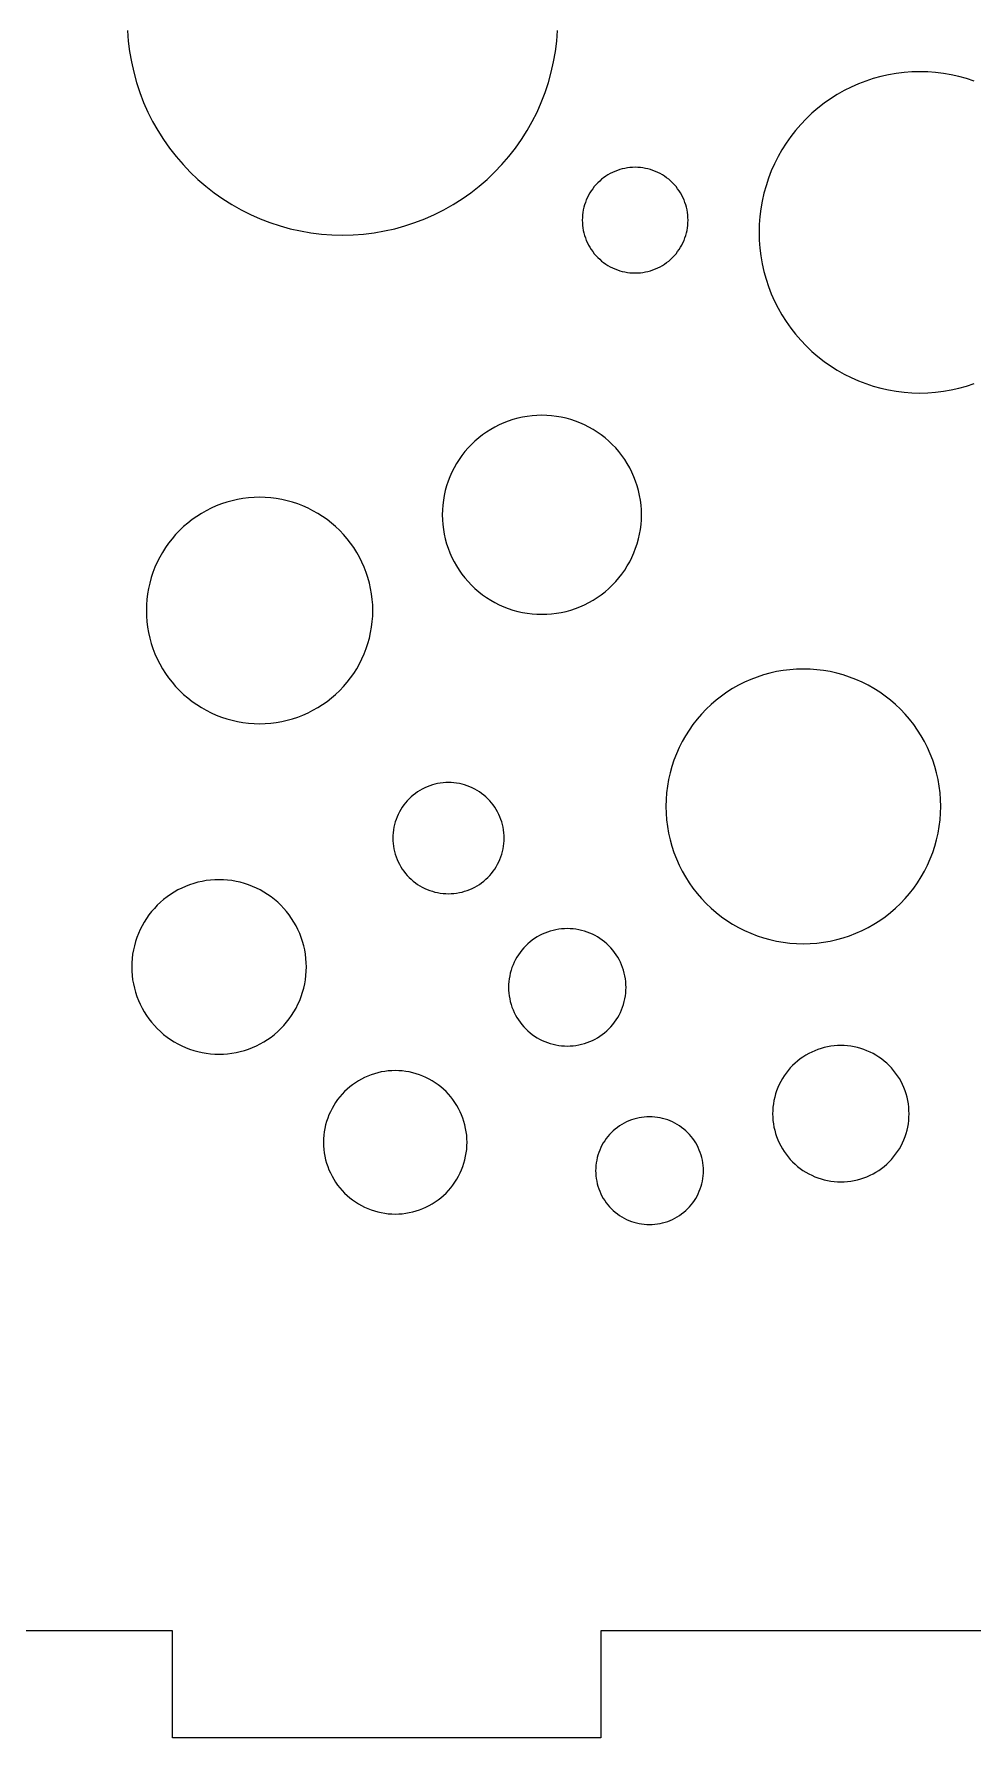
# Model space of a CAD drawing. Header units: millimetres. Extents: x 0 to 375, y -239 to 0.
# Drawn here: x 199.3 to 234.4, y -128 to -64.3 of the extents above; entities that cross this region are included whole.
import ezdxf

# ---------------------------------------------------------------- set-up
doc = ezdxf.new("R2010")
doc.units = ezdxf.units.MM
doc.layers.add('CUT', color=1, linetype='Continuous')

msp = doc.modelspace()

# ---------------------------------------------------------------- linework, layer by layer
at = {"layer": 'CUT'}
for points in [[(276, -52), (276, -76), (280, -76), (280, -100), (276, -100), (276, -124), (265.5, -124), (265.5, -128), (265.5, -128), (249.5, -128), (249.5, -124), (220.5, -124), (220.5, -128), (204.5, -128), (204.5, -124), (194, -124)], [(202.825, -64.186), (202.854, -64.58), (202.902, -64.971), (202.97, -65.36), (203.056, -65.745), (203.161, -66.125), (203.285, -66.5), (203.427, -66.868), (203.587, -67.229), (203.764, -67.581), (203.959, -67.924), (204.17, -68.258), (204.397, -68.58), (204.64, -68.891), (204.898, -69.19), (205.17, -69.476), (205.455, -69.748), (205.754, -70.006), (206.065, -70.248), (206.388, -70.476), (206.721, -70.687), (207.065, -70.881), (207.417, -71.059), (207.778, -71.218), (208.146, -71.36), (208.521, -71.484), (208.901, -71.59), (209.286, -71.676), (209.675, -71.743), (210.066, -71.792), (210.46, -71.821), (210.854, -71.83), (211.249, -71.821), (211.642, -71.792), (212.034, -71.743), (212.422, -71.676), (212.807, -71.59), (213.188, -71.484), (213.562, -71.36), (213.93, -71.218), (214.291, -71.059), (214.644, -70.881), (214.987, -70.687), (215.32, -70.476), (215.643, -70.248), (215.954, -70.006), (216.253, -69.748), (216.538, -69.476), (216.81, -69.19), (217.068, -68.891), (217.311, -68.58), (217.538, -68.258), (217.749, -67.924), (217.944, -67.581), (218.121, -67.229), (218.281, -66.868), (218.423, -66.5), (218.547, -66.125), (218.652, -65.745), (218.652, -65.745), (218.738, -65.36), (218.806, -64.971), (218.854, -64.58), (218.883, -64.186)], [(234.443, -66.073), (234.163, -65.981), (233.879, -65.902), (233.591, -65.837), (233.301, -65.787), (233.008, -65.751), (232.714, -65.729), (232.419, -65.722), (232.125, -65.729), (231.831, -65.751), (231.538, -65.787), (231.248, -65.837), (230.96, -65.902), (230.676, -65.981), (230.396, -66.073), (230.121, -66.179), (229.852, -66.299), (229.589, -66.431), (229.332, -66.576), (229.083, -66.734), (228.842, -66.904), (228.61, -67.085), (228.386, -67.278), (228.173, -67.481), (227.97, -67.694), (227.777, -67.918), (227.596, -68.15), (227.426, -68.391), (227.268, -68.64), (227.123, -68.896), (226.991, -69.16), (226.871, -69.429), (226.765, -69.704), (226.673, -69.984), (226.594, -70.268), (226.529, -70.556), (226.479, -70.846), (226.443, -71.139), (226.421, -71.433), (226.414, -71.727), (226.421, -72.022), (226.443, -72.316), (226.479, -72.609), (226.529, -72.899), (226.594, -73.187), (226.673, -73.471), (226.765, -73.751), (226.871, -74.026), (226.991, -74.295), (227.123, -74.558), (227.268, -74.815), (227.426, -75.064), (227.596, -75.305), (227.777, -75.537), (227.97, -75.76), (228.173, -75.974), (228.386, -76.177), (228.61, -76.37), (228.842, -76.551), (229.083, -76.721), (229.332, -76.878), (229.589, -77.024), (229.852, -77.156), (230.121, -77.276), (230.396, -77.382), (230.676, -77.474), (230.96, -77.553), (231.248, -77.617), (231.538, -77.668), (231.831, -77.704), (232.125, -77.726), (232.419, -77.733), (232.714, -77.726), (233.008, -77.704), (233.301, -77.668), (233.591, -77.617), (233.879, -77.553), (234.163, -77.474), (234.443, -77.382)]]:
    msp.add_lwpolyline(points, dxfattribs=at)
for points in [[(223.722, -71.657), (223.739, -71.561), (223.751, -71.465), (223.758, -71.368), (223.76, -71.272), (223.758, -71.175), (223.751, -71.078), (223.739, -70.982), (223.722, -70.886), (223.701, -70.792), (223.675, -70.698), (223.645, -70.606), (223.61, -70.516), (223.571, -70.427), (223.527, -70.341), (223.479, -70.256), (223.428, -70.175), (223.372, -70.095), (223.312, -70.019), (223.249, -69.946), (223.182, -69.875), (223.112, -69.808), (223.038, -69.745), (222.962, -69.686), (222.883, -69.63), (222.801, -69.578), (222.717, -69.53), (222.63, -69.487), (222.541, -69.447), (222.451, -69.412), (222.359, -69.382), (222.265, -69.356), (222.171, -69.335), (222.075, -69.318), (221.979, -69.306), (221.883, -69.299), (221.786, -69.297), (221.689, -69.299), (221.592, -69.306), (221.496, -69.318), (221.4, -69.335), (221.306, -69.356), (221.212, -69.382), (221.12, -69.412), (221.03, -69.447), (220.941, -69.487), (220.855, -69.53), (220.771, -69.578), (220.689, -69.63), (220.609, -69.686), (220.533, -69.745), (220.46, -69.808), (220.389, -69.875), (220.323, -69.946), (220.259, -70.019), (220.2, -70.095), (220.144, -70.175), (220.092, -70.256), (220.044, -70.341), (220.001, -70.427), (219.961, -70.516), (219.927, -70.606), (219.896, -70.698), (219.87, -70.792), (219.849, -70.886), (219.832, -70.982), (219.821, -71.078), (219.813, -71.175), (219.811, -71.272), (219.813, -71.368), (219.821, -71.465), (219.832, -71.561), (219.849, -71.657), (219.87, -71.751), (219.896, -71.845), (219.927, -71.937), (219.961, -72.027), (220.001, -72.116), (220.044, -72.202), (220.092, -72.287), (220.144, -72.369), (220.2, -72.448), (220.259, -72.524), (220.323, -72.598), (220.389, -72.668), (220.46, -72.735), (220.533, -72.798), (220.609, -72.858), (220.689, -72.913), (220.771, -72.965), (220.855, -73.013), (220.941, -73.057), (221.03, -73.096), (221.12, -73.131), (221.212, -73.161), (221.306, -73.187), (221.4, -73.208), (221.496, -73.225), (221.592, -73.237), (221.689, -73.244), (221.786, -73.246), (221.883, -73.244), (221.979, -73.237), (222.075, -73.225), (222.171, -73.208), (222.265, -73.187), (222.359, -73.161), (222.451, -73.131), (222.541, -73.096), (222.63, -73.057), (222.717, -73.013), (222.801, -72.965), (222.883, -72.913), (222.962, -72.858), (223.038, -72.798), (223.112, -72.735), (223.182, -72.668), (223.249, -72.598), (223.312, -72.524), (223.372, -72.448), (223.428, -72.369), (223.479, -72.287), (223.527, -72.202), (223.571, -72.116), (223.61, -72.027), (223.645, -71.937), (223.675, -71.845), (223.701, -71.751), (223.722, -71.657)], [(221.95, -83.01), (221.981, -82.83), (222.004, -82.649), (222.017, -82.467), (222.022, -82.284), (222.017, -82.101), (222.004, -81.919), (221.981, -81.738), (221.95, -81.558), (221.91, -81.38), (221.861, -81.204), (221.804, -81.031), (221.738, -80.86), (221.664, -80.693), (221.582, -80.53), (221.492, -80.372), (221.395, -80.217), (221.29, -80.068), (221.177, -79.924), (221.058, -79.786), (220.932, -79.654), (220.8, -79.528), (220.662, -79.408), (220.518, -79.296), (220.368, -79.191), (220.214, -79.093), (220.055, -79.003), (219.892, -78.921), (219.725, -78.847), (219.555, -78.781), (219.381, -78.724), (219.205, -78.675), (219.027, -78.635), (218.847, -78.604), (218.666, -78.582), (218.484, -78.568), (218.302, -78.564), (218.119, -78.568), (217.937, -78.582), (217.756, -78.604), (217.576, -78.635), (217.398, -78.675), (217.222, -78.724), (217.048, -78.781), (216.878, -78.847), (216.711, -78.921), (216.548, -79.003), (216.389, -79.093), (216.235, -79.191), (216.086, -79.296), (215.942, -79.408), (215.803, -79.528), (215.671, -79.654), (215.545, -79.786), (215.426, -79.924), (215.314, -80.068), (215.208, -80.217), (215.111, -80.372), (215.021, -80.53), (214.939, -80.693), (214.865, -80.86), (214.799, -81.031), (214.742, -81.204), (214.693, -81.38), (214.653, -81.558), (214.622, -81.738), (214.599, -81.919), (214.586, -82.101), (214.581, -82.284), (214.586, -82.467), (214.599, -82.649), (214.622, -82.83), (214.653, -83.01), (214.693, -83.188), (214.742, -83.364), (214.799, -83.537), (214.865, -83.708), (214.939, -83.875), (215.021, -84.038), (215.111, -84.197), (215.208, -84.351), (215.314, -84.5), (215.426, -84.644), (215.545, -84.782), (215.671, -84.915), (215.803, -85.04), (215.942, -85.16), (216.086, -85.272), (216.235, -85.377), (216.389, -85.475), (216.548, -85.565), (216.711, -85.647), (216.878, -85.721), (217.048, -85.787), (217.222, -85.844), (217.398, -85.893), (217.576, -85.933), (217.756, -85.964), (217.937, -85.986), (218.119, -86), (218.302, -86.004), (218.484, -86), (218.666, -85.986), (218.847, -85.964), (219.027, -85.933), (219.205, -85.893), (219.381, -85.844), (219.555, -85.787), (219.725, -85.721), (219.892, -85.647), (220.055, -85.565), (220.214, -85.475), (220.368, -85.377), (220.518, -85.272), (220.662, -85.16), (220.8, -85.04), (220.932, -84.915), (221.058, -84.782), (221.177, -84.644), (221.29, -84.5), (221.395, -84.351), (221.492, -84.197), (221.582, -84.038), (221.664, -83.875), (221.738, -83.708), (221.804, -83.537), (221.861, -83.364), (221.91, -83.188), (221.95, -83.01)], [(211.907, -86.687), (211.943, -86.482), (211.968, -86.276), (211.983, -86.069), (211.989, -85.861), (211.983, -85.654), (211.968, -85.447), (211.943, -85.241), (211.907, -85.036), (211.862, -84.834), (211.806, -84.633), (211.741, -84.436), (211.667, -84.243), (211.582, -84.053), (211.489, -83.867), (211.387, -83.687), (211.276, -83.511), (211.156, -83.342), (211.028, -83.178), (210.893, -83.021), (210.75, -82.87), (210.599, -82.727), (210.442, -82.592), (210.278, -82.464), (210.109, -82.344), (209.933, -82.233), (209.753, -82.131), (209.567, -82.038), (209.377, -81.953), (209.184, -81.879), (208.986, -81.814), (208.786, -81.758), (208.584, -81.713), (208.379, -81.677), (208.173, -81.652), (207.966, -81.636), (207.759, -81.631), (207.551, -81.636), (207.344, -81.652), (207.138, -81.677), (206.933, -81.713), (206.731, -81.758), (206.531, -81.814), (206.334, -81.879), (206.14, -81.953), (205.95, -82.038), (205.765, -82.131), (205.584, -82.233), (205.409, -82.344), (205.239, -82.464), (205.075, -82.592), (204.918, -82.727), (204.768, -82.87), (204.624, -83.021), (204.489, -83.178), (204.361, -83.342), (204.242, -83.511), (204.13, -83.687), (204.028, -83.867), (203.935, -84.053), (203.851, -84.243), (203.776, -84.436), (203.711, -84.633), (203.655, -84.834), (203.61, -85.036), (203.574, -85.241), (203.549, -85.447), (203.534, -85.654), (203.529, -85.861), (203.534, -86.069), (203.549, -86.276), (203.574, -86.482), (203.61, -86.687), (203.655, -86.889), (203.711, -87.089), (203.776, -87.286), (203.851, -87.48), (203.935, -87.67), (204.028, -87.855), (204.13, -88.036), (204.242, -88.211), (204.361, -88.381), (204.489, -88.545), (204.624, -88.702), (204.768, -88.852), (204.918, -88.996), (205.075, -89.131), (205.239, -89.259), (205.409, -89.378), (205.584, -89.489), (205.765, -89.592), (205.95, -89.685), (206.14, -89.769), (206.334, -89.844), (206.531, -89.909), (206.731, -89.965), (206.933, -90.01), (207.138, -90.045), (207.344, -90.071), (207.551, -90.086), (207.759, -90.091), (207.966, -90.086), (208.173, -90.071), (208.379, -90.045), (208.584, -90.01), (208.786, -89.965), (208.986, -89.909), (209.184, -89.844), (209.377, -89.769), (209.567, -89.685), (209.753, -89.592), (209.933, -89.489), (210.109, -89.378), (210.278, -89.259), (210.442, -89.131), (210.599, -88.996), (210.75, -88.852), (210.893, -88.702), (211.028, -88.545), (211.156, -88.381), (211.276, -88.211), (211.387, -88.036), (211.489, -87.855), (211.582, -87.67), (211.667, -87.48), (211.741, -87.286), (211.806, -87.089), (211.862, -86.889), (211.907, -86.687)], [(233.101, -94.183), (233.144, -93.935), (233.175, -93.685), (233.193, -93.434), (233.199, -93.182), (233.193, -92.93), (233.175, -92.679), (233.144, -92.428), (233.101, -92.18), (233.045, -91.934), (232.978, -91.692), (232.899, -91.452), (232.809, -91.217), (232.706, -90.987), (232.593, -90.762), (232.469, -90.543), (232.334, -90.33), (232.189, -90.124), (232.034, -89.925), (231.87, -89.734), (231.696, -89.552), (231.513, -89.378), (231.323, -89.214), (231.124, -89.059), (230.918, -88.914), (230.705, -88.779), (230.486, -88.655), (230.261, -88.541), (230.03, -88.439), (229.795, -88.348), (229.556, -88.269), (229.313, -88.202), (229.067, -88.147), (228.819, -88.104), (228.569, -88.073), (228.318, -88.055), (228.066, -88.048), (227.814, -88.055), (227.563, -88.073), (227.313, -88.104), (227.065, -88.147), (226.819, -88.202), (226.576, -88.269), (226.337, -88.348), (226.102, -88.439), (225.871, -88.541), (225.646, -88.655), (225.427, -88.779), (225.214, -88.914), (225.008, -89.059), (224.81, -89.214), (224.619, -89.378), (224.436, -89.552), (224.263, -89.734), (224.098, -89.925), (223.943, -90.124), (223.798, -90.33), (223.663, -90.543), (223.539, -90.762), (223.426, -90.987), (223.324, -91.217), (223.233, -91.452), (223.154, -91.692), (223.087, -91.934), (223.031, -92.18), (222.988, -92.428), (222.957, -92.679), (222.939, -92.93), (222.933, -93.182), (222.939, -93.434), (222.957, -93.685), (222.988, -93.935), (223.031, -94.183), (223.087, -94.429), (223.154, -94.672), (223.233, -94.911), (223.324, -95.146), (223.426, -95.376), (223.539, -95.601), (223.663, -95.821), (223.798, -96.034), (223.943, -96.24), (224.098, -96.438), (224.263, -96.629), (224.436, -96.811), (224.619, -96.985), (224.81, -97.15), (225.008, -97.305), (225.214, -97.45), (225.427, -97.585), (225.646, -97.709), (225.871, -97.822), (226.102, -97.924), (226.337, -98.015), (226.576, -98.094), (226.819, -98.161), (227.065, -98.216), (227.313, -98.259), (227.563, -98.29), (227.814, -98.309), (228.066, -98.315), (228.318, -98.309), (228.569, -98.29), (228.819, -98.259), (229.067, -98.216), (229.313, -98.161), (229.556, -98.094), (229.795, -98.015), (230.03, -97.924), (230.261, -97.822), (230.486, -97.709), (230.705, -97.585), (230.918, -97.45), (231.124, -97.305), (231.323, -97.15), (231.513, -96.985), (231.696, -96.811), (231.87, -96.629), (232.034, -96.438), (232.189, -96.24), (232.334, -96.034), (232.469, -95.821), (232.593, -95.601), (232.706, -95.376), (232.809, -95.146), (232.899, -94.911), (232.978, -94.672), (233.045, -94.429), (233.101, -94.183)], [(216.83, -94.873), (216.852, -94.774), (216.87, -94.673), (216.882, -94.572), (216.89, -94.47), (216.892, -94.368), (216.89, -94.266), (216.882, -94.165), (216.87, -94.063), (216.852, -93.963), (216.83, -93.863), (216.803, -93.765), (216.771, -93.668), (216.734, -93.573), (216.693, -93.48), (216.647, -93.389), (216.597, -93.3), (216.542, -93.214), (216.483, -93.13), (216.421, -93.05), (216.354, -92.973), (216.284, -92.899), (216.21, -92.828), (216.132, -92.762), (216.052, -92.699), (215.969, -92.64), (215.882, -92.586), (215.794, -92.536), (215.703, -92.49), (215.609, -92.448), (215.514, -92.412), (215.417, -92.38), (215.319, -92.352), (215.22, -92.33), (215.119, -92.313), (215.018, -92.3), (214.916, -92.293), (214.814, -92.29), (214.712, -92.293), (214.61, -92.3), (214.509, -92.313), (214.409, -92.33), (214.309, -92.352), (214.211, -92.38), (214.114, -92.412), (214.019, -92.448), (213.926, -92.49), (213.835, -92.536), (213.746, -92.586), (213.66, -92.64), (213.576, -92.699), (213.496, -92.762), (213.419, -92.828), (213.345, -92.899), (213.274, -92.973), (213.208, -93.05), (213.145, -93.13), (213.086, -93.214), (213.032, -93.3), (212.982, -93.389), (212.936, -93.48), (212.894, -93.573), (212.858, -93.668), (212.826, -93.765), (212.798, -93.863), (212.776, -93.963), (212.759, -94.063), (212.746, -94.165), (212.739, -94.266), (212.736, -94.368), (212.739, -94.47), (212.746, -94.572), (212.759, -94.673), (212.776, -94.774), (212.798, -94.873), (212.826, -94.971), (212.858, -95.068), (212.894, -95.163), (212.936, -95.257), (212.982, -95.348), (213.032, -95.437), (213.086, -95.523), (213.145, -95.606), (213.208, -95.686), (213.274, -95.764), (213.345, -95.838), (213.419, -95.908), (213.496, -95.975), (213.576, -96.037), (213.66, -96.096), (213.746, -96.151), (213.835, -96.201), (213.926, -96.247), (214.019, -96.288), (214.114, -96.325), (214.211, -96.357), (214.309, -96.384), (214.409, -96.406), (214.509, -96.424), (214.61, -96.436), (214.712, -96.444), (214.814, -96.446), (214.916, -96.444), (215.018, -96.436), (215.119, -96.424), (215.22, -96.406), (215.319, -96.384), (215.417, -96.357), (215.514, -96.325), (215.609, -96.288), (215.703, -96.247), (215.794, -96.201), (215.882, -96.151), (215.969, -96.096), (216.052, -96.037), (216.132, -95.975), (216.21, -95.908), (216.284, -95.838), (216.354, -95.764), (216.421, -95.686), (216.483, -95.606), (216.542, -95.523), (216.597, -95.437), (216.647, -95.348), (216.693, -95.257), (216.734, -95.163), (216.771, -95.068), (216.803, -94.971), (216.83, -94.873)], [(209.408, -99.976), (209.443, -99.82), (209.471, -99.663), (209.49, -99.504), (209.502, -99.344), (209.506, -99.184), (209.502, -99.024), (209.49, -98.864), (209.471, -98.705), (209.443, -98.548), (209.408, -98.391), (209.366, -98.237), (209.315, -98.085), (209.258, -97.936), (209.193, -97.789), (209.121, -97.646), (209.042, -97.507), (208.956, -97.372), (208.864, -97.241), (208.766, -97.115), (208.661, -96.994), (208.551, -96.878), (208.435, -96.767), (208.314, -96.663), (208.187, -96.564), (208.057, -96.472), (207.921, -96.386), (207.782, -96.307), (207.639, -96.236), (207.493, -96.171), (207.343, -96.113), (207.191, -96.063), (207.037, -96.02), (206.881, -95.985), (206.723, -95.958), (206.564, -95.938), (206.405, -95.926), (206.245, -95.922), (206.085, -95.926), (205.925, -95.938), (205.766, -95.958), (205.608, -95.985), (205.452, -96.02), (205.298, -96.063), (205.146, -96.113), (204.996, -96.171), (204.85, -96.236), (204.707, -96.307), (204.568, -96.386), (204.433, -96.472), (204.302, -96.564), (204.175, -96.663), (204.054, -96.767), (203.938, -96.878), (203.828, -96.994), (203.723, -97.115), (203.625, -97.241), (203.533, -97.372), (203.447, -97.507), (203.368, -97.646), (203.296, -97.789), (203.231, -97.936), (203.174, -98.085), (203.123, -98.237), (203.081, -98.391), (203.046, -98.548), (203.018, -98.705), (202.999, -98.864), (202.987, -99.024), (202.983, -99.184), (202.987, -99.344), (202.999, -99.504), (203.018, -99.663), (203.046, -99.82), (203.081, -99.976), (203.123, -100.131), (203.174, -100.283), (203.231, -100.432), (203.296, -100.578), (203.368, -100.721), (203.447, -100.861), (203.533, -100.996), (203.625, -101.127), (203.723, -101.253), (203.828, -101.374), (203.938, -101.49), (204.054, -101.601), (204.175, -101.705), (204.302, -101.804), (204.433, -101.896), (204.568, -101.982), (204.707, -102.06), (204.85, -102.132), (204.996, -102.197), (205.146, -102.255), (205.298, -102.305), (205.452, -102.348), (205.608, -102.383), (205.766, -102.41), (205.925, -102.43), (206.085, -102.442), (206.245, -102.446), (206.405, -102.442), (206.564, -102.43), (206.723, -102.41), (206.881, -102.383), (207.037, -102.348), (207.191, -102.305), (207.343, -102.255), (207.493, -102.197), (207.639, -102.132), (207.782, -102.06), (207.921, -101.982), (208.057, -101.896), (208.187, -101.804), (208.314, -101.705), (208.435, -101.601), (208.551, -101.49), (208.661, -101.374), (208.766, -101.253), (208.864, -101.127), (208.956, -100.996), (209.042, -100.861), (209.121, -100.721), (209.193, -100.578), (209.258, -100.432), (209.315, -100.283), (209.366, -100.131), (209.408, -99.976)], [(221.404, -100.374), (221.422, -100.268), (221.436, -100.161), (221.443, -100.053), (221.446, -99.946), (221.443, -99.838), (221.436, -99.731), (221.422, -99.624), (221.404, -99.518), (221.38, -99.412), (221.352, -99.309), (221.318, -99.206), (221.279, -99.106), (221.235, -99.007), (221.187, -98.911), (221.134, -98.817), (221.076, -98.726), (221.014, -98.638), (220.948, -98.553), (220.878, -98.472), (220.803, -98.394), (220.725, -98.319), (220.644, -98.249), (220.559, -98.183), (220.471, -98.121), (220.38, -98.063), (220.286, -98.01), (220.19, -97.962), (220.091, -97.918), (219.991, -97.879), (219.888, -97.845), (219.785, -97.817), (219.68, -97.793), (219.573, -97.775), (219.467, -97.762), (219.359, -97.754), (219.251, -97.751), (219.144, -97.754), (219.036, -97.762), (218.929, -97.775), (218.823, -97.793), (218.718, -97.817), (218.614, -97.845), (218.512, -97.879), (218.412, -97.918), (218.313, -97.962), (218.217, -98.01), (218.123, -98.063), (218.032, -98.121), (217.944, -98.183), (217.859, -98.249), (217.777, -98.319), (217.699, -98.394), (217.625, -98.472), (217.555, -98.553), (217.489, -98.638), (217.427, -98.726), (217.369, -98.817), (217.316, -98.911), (217.267, -99.007), (217.224, -99.106), (217.185, -99.206), (217.151, -99.309), (217.122, -99.412), (217.099, -99.518), (217.08, -99.624), (217.067, -99.731), (217.059, -99.838), (217.057, -99.946), (217.059, -100.053), (217.067, -100.161), (217.08, -100.268), (217.099, -100.374), (217.122, -100.479), (217.151, -100.583), (217.185, -100.685), (217.224, -100.786), (217.267, -100.884), (217.316, -100.98), (217.369, -101.074), (217.427, -101.165), (217.489, -101.253), (217.555, -101.338), (217.625, -101.42), (217.699, -101.498), (217.777, -101.572), (217.859, -101.642), (217.944, -101.708), (218.032, -101.771), (218.123, -101.828), (218.217, -101.881), (218.313, -101.93), (218.412, -101.973), (218.512, -102.012), (218.614, -102.046), (218.718, -102.075), (218.823, -102.098), (218.929, -102.117), (219.036, -102.13), (219.144, -102.138), (219.251, -102.14), (219.359, -102.138), (219.467, -102.13), (219.573, -102.117), (219.68, -102.098), (219.785, -102.075), (219.888, -102.046), (219.991, -102.012), (220.091, -101.973), (220.19, -101.93), (220.286, -101.881), (220.38, -101.828), (220.471, -101.771), (220.559, -101.708), (220.644, -101.642), (220.725, -101.572), (220.803, -101.498), (220.878, -101.42), (220.948, -101.338), (221.014, -101.253), (221.076, -101.165), (221.134, -101.074), (221.187, -100.98), (221.235, -100.884), (221.279, -100.786), (221.318, -100.685), (221.352, -100.583), (221.38, -100.479), (221.404, -100.374)], [(231.94, -105.288), (231.967, -105.166), (231.989, -105.043), (232.004, -104.919), (232.013, -104.794), (232.016, -104.669), (232.013, -104.544), (232.004, -104.419), (231.989, -104.295), (231.967, -104.172), (231.94, -104.05), (231.907, -103.93), (231.867, -103.811), (231.822, -103.694), (231.772, -103.58), (231.716, -103.468), (231.654, -103.359), (231.587, -103.254), (231.515, -103.151), (231.438, -103.053), (231.356, -102.958), (231.27, -102.868), (231.18, -102.781), (231.085, -102.7), (230.986, -102.623), (230.884, -102.551), (230.778, -102.484), (230.67, -102.422), (230.558, -102.366), (230.444, -102.315), (230.327, -102.27), (230.208, -102.231), (230.088, -102.198), (229.966, -102.17), (229.842, -102.149), (229.718, -102.134), (229.594, -102.124), (229.469, -102.121), (229.344, -102.124), (229.219, -102.134), (229.095, -102.149), (228.972, -102.17), (228.85, -102.198), (228.729, -102.231), (228.61, -102.27), (228.494, -102.315), (228.379, -102.366), (228.268, -102.422), (228.159, -102.484), (228.053, -102.551), (227.951, -102.623), (227.852, -102.7), (227.758, -102.781), (227.667, -102.868), (227.581, -102.958), (227.499, -103.053), (227.422, -103.151), (227.35, -103.254), (227.283, -103.359), (227.222, -103.468), (227.166, -103.58), (227.115, -103.694), (227.07, -103.811), (227.031, -103.93), (226.997, -104.05), (226.97, -104.172), (226.948, -104.295), (226.933, -104.419), (226.924, -104.544), (226.921, -104.669), (226.924, -104.794), (226.933, -104.919), (226.948, -105.043), (226.97, -105.166), (226.997, -105.288), (227.031, -105.409), (227.07, -105.527), (227.115, -105.644), (227.166, -105.758), (227.222, -105.87), (227.283, -105.979), (227.35, -106.085), (227.422, -106.187), (227.499, -106.285), (227.581, -106.38), (227.667, -106.471), (227.758, -106.557), (227.852, -106.639), (227.951, -106.715), (228.053, -106.787), (228.159, -106.854), (228.268, -106.916), (228.379, -106.972), (228.494, -107.023), (228.61, -107.068), (228.729, -107.107), (228.85, -107.14), (228.972, -107.168), (229.095, -107.189), (229.219, -107.205), (229.344, -107.214), (229.469, -107.217), (229.594, -107.214), (229.718, -107.205), (229.842, -107.189), (229.966, -107.168), (230.088, -107.14), (230.208, -107.107), (230.327, -107.068), (230.444, -107.023), (230.558, -106.972), (230.67, -106.916), (230.778, -106.854), (230.884, -106.787), (230.986, -106.715), (231.085, -106.639), (231.18, -106.557), (231.27, -106.471), (231.356, -106.38), (231.438, -106.285), (231.515, -106.187), (231.587, -106.085), (231.654, -105.979), (231.716, -105.87), (231.772, -105.758), (231.822, -105.644), (231.867, -105.527), (231.907, -105.409), (231.94, -105.288)], [(215.454, -106.261), (215.477, -106.132), (215.493, -106.001), (215.502, -105.87), (215.506, -105.739), (215.502, -105.607), (215.493, -105.476), (215.477, -105.346), (215.454, -105.216), (215.425, -105.088), (215.39, -104.961), (215.349, -104.836), (215.302, -104.713), (215.248, -104.593), (215.189, -104.476), (215.124, -104.361), (215.054, -104.25), (214.978, -104.142), (214.897, -104.039), (214.811, -103.939), (214.721, -103.844), (214.625, -103.753), (214.526, -103.667), (214.422, -103.586), (214.315, -103.511), (214.203, -103.44), (214.089, -103.375), (213.972, -103.316), (213.851, -103.263), (213.729, -103.216), (213.604, -103.174), (213.477, -103.139), (213.349, -103.11), (213.219, -103.088), (213.089, -103.072), (212.957, -103.062), (212.826, -103.059), (212.694, -103.062), (212.563, -103.072), (212.433, -103.088), (212.303, -103.11), (212.175, -103.139), (212.048, -103.174), (211.923, -103.216), (211.8, -103.263), (211.68, -103.316), (211.563, -103.375), (211.448, -103.44), (211.337, -103.511), (211.23, -103.586), (211.126, -103.667), (211.026, -103.753), (210.931, -103.844), (210.84, -103.939), (210.754, -104.039), (210.673, -104.142), (210.598, -104.25), (210.527, -104.361), (210.463, -104.476), (210.403, -104.593), (210.35, -104.713), (210.303, -104.836), (210.262, -104.961), (210.226, -105.088), (210.198, -105.216), (210.175, -105.346), (210.159, -105.476), (210.149, -105.607), (210.146, -105.739), (210.149, -105.87), (210.159, -106.001), (210.175, -106.132), (210.198, -106.261), (210.226, -106.39), (210.262, -106.517), (210.303, -106.641), (210.35, -106.764), (210.403, -106.884), (210.463, -107.002), (210.527, -107.116), (210.598, -107.227), (210.673, -107.335), (210.754, -107.439), (210.84, -107.538), (210.931, -107.634), (211.026, -107.724), (211.126, -107.81), (211.23, -107.891), (211.337, -107.967), (211.448, -108.037), (211.563, -108.102), (211.68, -108.161), (211.8, -108.214), (211.923, -108.262), (212.048, -108.303), (212.175, -108.338), (212.303, -108.367), (212.433, -108.389), (212.563, -108.406), (212.694, -108.415), (212.826, -108.418), (212.957, -108.415), (213.089, -108.406), (213.219, -108.389), (213.349, -108.367), (213.477, -108.338), (213.604, -108.303), (213.729, -108.262), (213.851, -108.214), (213.972, -108.161), (214.089, -108.102), (214.203, -108.037), (214.315, -107.967), (214.422, -107.891), (214.526, -107.81), (214.625, -107.724), (214.721, -107.634), (214.811, -107.538), (214.897, -107.439), (214.978, -107.335), (215.054, -107.227), (215.124, -107.116), (215.189, -107.002), (215.248, -106.884), (215.302, -106.764), (215.349, -106.641), (215.39, -106.517), (215.425, -106.39), (215.454, -106.261)], [(224.297, -107.191), (224.314, -107.094), (224.326, -106.996), (224.333, -106.897), (224.336, -106.798), (224.333, -106.699), (224.326, -106.601), (224.314, -106.503), (224.297, -106.405), (224.275, -106.309), (224.249, -106.214), (224.218, -106.12), (224.182, -106.028), (224.142, -105.937), (224.098, -105.849), (224.049, -105.763), (223.996, -105.68), (223.939, -105.599), (223.879, -105.521), (223.814, -105.446), (223.746, -105.375), (223.674, -105.306), (223.6, -105.242), (223.522, -105.181), (223.441, -105.124), (223.357, -105.071), (223.271, -105.023), (223.183, -104.978), (223.093, -104.938), (223.001, -104.903), (222.907, -104.872), (222.812, -104.845), (222.715, -104.824), (222.618, -104.807), (222.52, -104.795), (222.421, -104.787), (222.322, -104.785), (222.224, -104.787), (222.125, -104.795), (222.027, -104.807), (221.93, -104.824), (221.833, -104.845), (221.738, -104.872), (221.644, -104.903), (221.552, -104.938), (221.462, -104.978), (221.373, -105.023), (221.287, -105.071), (221.204, -105.124), (221.123, -105.181), (221.045, -105.242), (220.97, -105.306), (220.899, -105.375), (220.831, -105.446), (220.766, -105.521), (220.705, -105.599), (220.648, -105.68), (220.596, -105.763), (220.547, -105.849), (220.502, -105.937), (220.462, -106.028), (220.427, -106.12), (220.396, -106.214), (220.369, -106.309), (220.348, -106.405), (220.331, -106.503), (220.319, -106.601), (220.312, -106.699), (220.309, -106.798), (220.312, -106.897), (220.319, -106.996), (220.331, -107.094), (220.348, -107.191), (220.369, -107.287), (220.396, -107.383), (220.427, -107.476), (220.462, -107.569), (220.502, -107.659), (220.547, -107.747), (220.596, -107.833), (220.648, -107.917), (220.705, -107.997), (220.766, -108.075), (220.831, -108.15), (220.899, -108.222), (220.97, -108.29), (221.045, -108.354), (221.123, -108.415), (221.204, -108.472), (221.287, -108.525), (221.373, -108.574), (221.462, -108.618), (221.552, -108.658), (221.644, -108.694), (221.738, -108.725), (221.833, -108.751), (221.93, -108.773), (222.027, -108.79), (222.125, -108.802), (222.224, -108.809), (222.322, -108.811), (222.421, -108.809), (222.52, -108.802), (222.618, -108.79), (222.715, -108.773), (222.812, -108.751), (222.907, -108.725), (223.001, -108.694), (223.093, -108.658), (223.183, -108.618), (223.271, -108.574), (223.357, -108.525), (223.441, -108.472), (223.522, -108.415), (223.6, -108.354), (223.674, -108.29), (223.746, -108.222), (223.814, -108.15), (223.879, -108.075), (223.939, -107.997), (223.996, -107.917), (224.049, -107.833), (224.098, -107.747), (224.142, -107.659), (224.182, -107.569), (224.218, -107.476), (224.249, -107.383), (224.275, -107.287), (224.297, -107.191)]]:
    msp.add_lwpolyline(points, close=True, dxfattribs=at)

doc.saveas('drawing.dxf')
